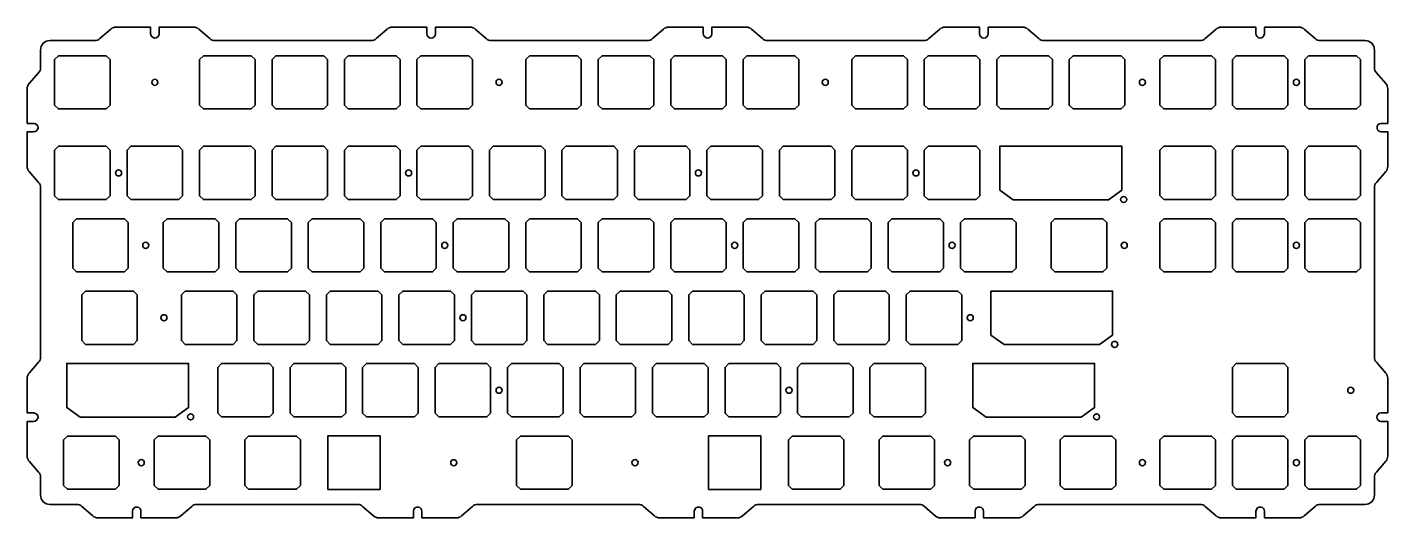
# Model space of a CAD drawing. Header units: millimetres. Extents: x -30 to 327, y -170 to -41.
import ezdxf

# ---------------------------------------------------------------- set-up
doc = ezdxf.new("R2010")
doc.units = ezdxf.units.MM
doc.header["$MEASUREMENT"] = 0
doc.layers.add('Layer 1', color=7, linetype='Continuous', lineweight=0)

# ---------------------------------------------------------------- blocks, each defined once
blk = doc.blocks.new('Block_1')
at = {"layer": 'Layer 1', "color": 7, "lineweight": 35}
for points in [[(-9.62, -48.04), (-22.22, -48.04), (-23.22, -49.04), (-23.22, -61.04), (-22.22, -62.04), (-9.62, -62.04), (-8.62, -61.04), (-8.62, -49.04)], [(15.88, -48.04), (14.88, -49.04), (14.88, -61.04), (15.88, -62.04), (28.48, -62.04), (29.48, -61.04), (29.48, -49.04), (28.48, -48.04)], [(33.93, -61.04), (34.93, -62.04), (47.53, -62.04), (48.53, -61.04), (48.53, -49.04), (47.53, -48.04), (34.93, -48.04), (33.93, -49.04)], [(52.98, -61.04), (53.98, -62.04), (66.58, -62.04), (67.58, -61.04), (67.58, -49.04), (66.58, -48.04), (53.98, -48.04), (52.98, -49.04)], [(72.03, -61.04), (73.03, -62.04), (85.63, -62.04), (86.63, -61.04), (86.63, -49.04), (85.63, -48.04), (73.03, -48.04), (72.03, -49.04)], [(101.61, -48.04), (100.61, -49.04), (100.61, -61.04), (101.61, -62.04), (114.21, -62.04), (115.21, -61.04), (115.21, -49.04), (114.21, -48.04)], [(119.66, -61.04), (120.66, -62.04), (133.26, -62.04), (134.26, -61.04), (134.26, -49.04), (133.26, -48.04), (120.66, -48.04), (119.66, -49.04)], [(138.71, -61.04), (139.71, -62.04), (152.31, -62.04), (153.31, -61.04), (153.31, -49.04), (152.31, -48.04), (139.71, -48.04), (138.71, -49.04)], [(205.38, -61.04), (206.38, -62.04), (218.98, -62.04), (219.98, -61.04), (219.98, -49.04), (218.98, -48.04), (206.38, -48.04), (205.38, -49.04)], [(224.43, -61.04), (225.43, -62.04), (238.03, -62.04), (239.03, -61.04), (239.03, -49.04), (238.03, -48.04), (225.43, -48.04), (224.43, -49.04)], [(243.48, -61.04), (244.48, -62.04), (257.08, -62.04), (258.08, -61.04), (258.08, -49.04), (257.08, -48.04), (244.48, -48.04), (243.48, -49.04)], [(286.34, -61.04), (287.34, -62.04), (299.94, -62.04), (300.94, -61.04), (300.94, -49.04), (299.94, -48.04), (287.34, -48.04), (286.34, -49.04)], [(305.39, -61.04), (306.39, -62.04), (318.99, -62.04), (319.99, -61.04), (319.99, -49.04), (318.99, -48.04), (306.39, -48.04), (305.39, -49.04)], [(-4.17, -84.85), (-3.17, -85.85), (9.43, -85.85), (10.43, -84.85), (10.43, -72.85), (9.43, -71.85), (-3.17, -71.85), (-4.17, -72.85)], [(14.88, -84.85), (15.88, -85.85), (28.48, -85.85), (29.48, -84.85), (29.48, -72.85), (28.48, -71.85), (15.88, -71.85), (14.88, -72.85)], [(34.93, -71.85), (33.93, -72.85), (33.93, -84.85), (34.93, -85.85), (47.53, -85.85), (48.53, -84.85), (48.53, -72.85), (47.53, -71.85)], [(52.98, -84.85), (53.98, -85.85), (66.58, -85.85), (67.58, -84.85), (67.58, -72.85), (66.58, -71.85), (53.98, -71.85), (52.98, -72.85)], [(72.03, -84.85), (73.03, -85.85), (85.63, -85.85), (86.63, -84.85), (86.63, -72.85), (85.63, -71.85), (73.03, -71.85), (72.03, -72.85)], [(91.08, -84.85), (92.08, -85.85), (104.68, -85.85), (105.68, -84.85), (105.68, -72.85), (104.68, -71.85), (92.08, -71.85), (91.08, -72.85)], [(124.73, -72.85), (123.73, -71.85), (111.13, -71.85), (110.13, -72.85), (110.13, -84.85), (111.13, -85.85), (123.73, -85.85), (124.73, -84.85)], [(143.78, -72.85), (142.78, -71.85), (130.18, -71.85), (129.18, -72.85), (129.18, -84.85), (130.18, -85.85), (142.78, -85.85), (143.78, -84.85)], [(162.83, -72.85), (161.83, -71.85), (149.23, -71.85), (148.23, -72.85), (148.23, -84.85), (149.23, -85.85), (161.83, -85.85), (162.83, -84.85)], [(181.88, -72.85), (180.88, -71.85), (168.28, -71.85), (167.28, -72.85), (167.28, -84.85), (168.28, -85.85), (180.88, -85.85), (181.88, -84.85)], [(200.93, -72.85), (199.93, -71.85), (187.33, -71.85), (186.33, -72.85), (186.33, -84.85), (187.33, -85.85), (199.93, -85.85), (200.93, -84.85)], [(219.98, -72.85), (218.98, -71.85), (206.38, -71.85), (205.38, -72.85), (205.38, -84.85), (206.38, -85.85), (218.98, -85.85), (219.98, -84.85)], [(253.77, -85.9), (257.26, -83.4), (257.26, -71.8), (225.26, -71.8), (225.26, -83.4), (228.74, -85.9)], [(268.29, -71.84), (267.29, -72.84), (267.29, -84.84), (268.29, -85.84), (280.89, -85.84), (281.89, -84.84), (281.89, -72.84), (280.89, -71.84)], [(286.34, -84.84), (287.34, -85.84), (299.94, -85.84), (300.94, -84.84), (300.94, -72.84), (299.94, -71.84), (287.34, -71.84), (286.34, -72.84)], [(305.39, -84.84), (306.39, -85.84), (318.99, -85.84), (319.99, -84.84), (319.99, -72.84), (318.99, -71.84), (306.39, -71.84), (305.39, -72.84)], [(19.96, -91.9), (18.96, -90.9), (6.36, -90.9), (5.36, -91.9), (5.36, -103.9), (6.36, -104.9), (18.96, -104.9), (19.96, -103.9)], [(38.01, -104.9), (39.01, -103.9), (39.01, -91.9), (38.01, -90.9), (25.41, -90.9), (24.41, -91.9), (24.41, -103.9), (25.41, -104.9)], [(58.06, -91.9), (57.06, -90.9), (44.46, -90.9), (43.46, -91.9), (43.46, -103.9), (44.46, -104.9), (57.06, -104.9), (58.06, -103.9)], [(77.11, -91.9), (76.11, -90.9), (63.51, -90.9), (62.51, -91.9), (62.51, -103.9), (63.51, -104.9), (76.11, -104.9), (77.11, -103.9)], [(96.16, -91.9), (95.16, -90.9), (82.56, -90.9), (81.56, -91.9), (81.56, -103.9), (82.56, -104.9), (95.16, -104.9), (96.16, -103.9)], [(115.21, -91.9), (114.21, -90.9), (101.61, -90.9), (100.61, -91.9), (100.61, -103.9), (101.61, -104.9), (114.21, -104.9), (115.21, -103.9)], [(134.26, -91.9), (133.26, -90.9), (120.66, -90.9), (119.66, -91.9), (119.66, -103.9), (120.66, -104.9), (133.26, -104.9), (134.26, -103.9)], [(153.31, -91.9), (152.31, -90.9), (139.71, -90.9), (138.71, -91.9), (138.71, -103.9), (139.71, -104.9), (152.31, -104.9), (153.31, -103.9)], [(172.36, -91.9), (171.36, -90.9), (158.76, -90.9), (157.76, -91.9), (157.76, -103.9), (158.76, -104.9), (171.36, -104.9), (172.36, -103.9)], [(191.41, -91.9), (190.41, -90.9), (177.81, -90.9), (176.81, -91.9), (176.81, -103.9), (177.81, -104.9), (190.41, -104.9), (191.41, -103.9)], [(210.46, -91.9), (209.46, -90.9), (196.86, -90.9), (195.86, -91.9), (195.86, -103.9), (196.86, -104.9), (209.46, -104.9), (210.46, -103.9)], [(229.51, -91.9), (228.51, -90.9), (215.91, -90.9), (214.91, -91.9), (214.91, -103.9), (215.91, -104.9), (228.51, -104.9), (229.51, -103.9)], [(253.32, -91.9), (252.32, -90.9), (239.72, -90.9), (238.72, -91.9), (238.72, -103.9), (239.72, -104.9), (252.32, -104.9), (253.32, -103.9)], [(268.29, -90.9), (267.29, -91.9), (267.29, -103.9), (268.29, -104.9), (280.89, -104.9), (281.89, -103.9), (281.89, -91.9), (280.89, -90.9)], [(286.34, -103.9), (287.34, -104.9), (299.94, -104.9), (300.94, -103.9), (300.94, -91.9), (299.94, -90.9), (287.34, -90.9), (286.34, -91.9)], [(305.39, -103.9), (306.39, -104.9), (318.99, -104.9), (319.99, -103.9), (319.99, -91.9), (318.99, -90.9), (306.39, -90.9), (305.39, -91.9)], [(-2.48, -123.95), (-1.48, -122.95), (-1.48, -110.95), (-2.48, -109.95), (-15.08, -109.95), (-16.08, -110.95), (-16.08, -122.95), (-15.08, -123.95)], [(23.72, -123.95), (24.72, -122.95), (24.72, -110.95), (23.72, -109.95), (11.12, -109.95), (10.12, -110.95), (10.12, -122.95), (11.12, -123.95)], [(43.77, -110.95), (42.77, -109.95), (30.17, -109.95), (29.17, -110.95), (29.17, -122.95), (30.17, -123.95), (42.77, -123.95), (43.77, -122.95)], [(62.82, -110.95), (61.82, -109.95), (49.22, -109.95), (48.22, -110.95), (48.22, -122.95), (49.22, -123.95), (61.82, -123.95), (62.82, -122.95)], [(81.87, -110.95), (80.87, -109.95), (68.27, -109.95), (67.27, -110.95), (67.27, -122.95), (68.27, -123.95), (80.87, -123.95), (81.87, -122.95)], [(100.92, -110.95), (99.92, -109.95), (87.32, -109.95), (86.32, -110.95), (86.32, -122.95), (87.32, -123.95), (99.92, -123.95), (100.92, -122.95)], [(119.97, -110.95), (118.97, -109.95), (106.37, -109.95), (105.37, -110.95), (105.37, -122.95), (106.37, -123.95), (118.97, -123.95), (119.97, -122.95)], [(139.02, -110.95), (138.02, -109.95), (125.42, -109.95), (124.42, -110.95), (124.42, -122.95), (125.42, -123.95), (138.02, -123.95), (139.02, -122.95)], [(158.07, -110.95), (157.07, -109.95), (144.47, -109.95), (143.47, -110.95), (143.47, -122.95), (144.47, -123.95), (157.07, -123.95), (158.07, -122.95)], [(177.12, -110.95), (176.12, -109.95), (163.52, -109.95), (162.52, -110.95), (162.52, -122.95), (163.52, -123.95), (176.12, -123.95), (177.12, -122.95)], [(196.17, -110.95), (195.17, -109.95), (182.57, -109.95), (181.57, -110.95), (181.57, -122.95), (182.57, -123.95), (195.17, -123.95), (196.17, -122.95)], [(215.22, -110.95), (214.22, -109.95), (201.62, -109.95), (200.62, -110.95), (200.62, -122.95), (201.62, -123.95), (214.22, -123.95), (215.22, -122.95)], [(251.39, -124.02), (254.87, -121.52), (254.87, -109.92), (222.87, -109.92), (222.87, -121.52), (226.36, -124.02)], [(8.5, -143.05), (11.99, -140.55), (11.99, -128.95), (-20.01, -128.95), (-20.01, -140.55), (-16.53, -143.05)], [(20.64, -142.99), (19.65, -142), (19.65, -130), (20.64, -129), (33.24, -129), (34.24, -130), (34.24, -142), (33.24, -142.99)], [(39.69, -142.99), (38.7, -142), (38.7, -130), (39.69, -129), (52.29, -129), (53.29, -130), (53.29, -142), (52.29, -142.99)], [(58.74, -142.99), (57.75, -142), (57.75, -130), (58.74, -129), (71.34, -129), (72.34, -130), (72.34, -142), (71.34, -142.99)], [(90.39, -142.99), (77.79, -142.99), (76.8, -142), (76.8, -130), (77.79, -129), (90.39, -129), (91.39, -130), (91.39, -142)], [(96.84, -142.99), (95.85, -142), (95.85, -130), (96.84, -129), (109.44, -129), (110.44, -130), (110.44, -142), (109.44, -142.99)], [(115.89, -142.99), (114.9, -142), (114.9, -130), (115.89, -129), (128.49, -129), (129.49, -130), (129.49, -142), (128.49, -142.99)], [(134.94, -142.99), (133.95, -142), (133.95, -130), (134.94, -129), (147.54, -129), (148.54, -130), (148.54, -142), (147.54, -142.99)], [(153.99, -142.99), (153, -142), (153, -130), (153.99, -129), (166.59, -129), (167.59, -130), (167.59, -142), (166.59, -142.99)], [(173.04, -142.99), (172.05, -142), (172.05, -130), (173.04, -129), (185.64, -129), (186.64, -130), (186.64, -142), (185.64, -142.99)], [(192.09, -142.99), (191.1, -142), (191.1, -130), (192.09, -129), (204.69, -129), (205.69, -130), (205.69, -142), (204.69, -142.99)], [(246.63, -143.05), (250.11, -140.55), (250.11, -128.95), (218.11, -128.95), (218.11, -140.55), (221.6, -143.05)], [(286.34, -141.99), (287.34, -142.99), (299.94, -142.99), (300.94, -141.99), (300.94, -129.99), (299.94, -128.99), (287.34, -128.99), (286.34, -129.99)], [(-7.24, -162.05), (-6.24, -161.05), (-6.24, -149.05), (-7.24, -148.05), (-17.84, -148.05), (-19.84, -148.05), (-20.84, -149.05), (-20.84, -151.05), (-20.84, -161.05), (-19.84, -162.05)], [(2.97, -149.05), (2.97, -161.05), (3.97, -162.05), (16.57, -162.05), (17.57, -161.05), (17.57, -149.05), (16.57, -148.05), (3.97, -148.05)], [(41.38, -149.05), (41.38, -161.05), (40.39, -162.04), (27.79, -162.04), (26.79, -161.05), (26.79, -149.05), (27.79, -148.05), (40.39, -148.05)], [(62.39, -162.1), (62.39, -148), (48.64, -148), (48.64, -162.1)], [(162.41, -162.1), (162.41, -148), (148.66, -148), (148.66, -162.1)], [(170.66, -162.05), (169.66, -161.05), (169.66, -149.05), (170.66, -148.06), (183.26, -148.06), (184.26, -149.05), (184.26, -161.05), (183.26, -162.05)], [(194.47, -162.05), (193.48, -161.05), (193.48, -149.05), (194.47, -148.06), (207.07, -148.06), (208.07, -149.05), (208.07, -161.05), (207.07, -162.05)], [(218.29, -162.05), (217.29, -161.05), (217.29, -149.05), (218.29, -148.06), (230.89, -148.06), (231.88, -149.05), (231.88, -161.05), (230.89, -162.05)], [(242.1, -162.05), (241.1, -161.05), (241.1, -149.05), (242.1, -148.06), (254.7, -148.06), (255.7, -149.05), (255.7, -161.05), (254.7, -162.05)], [(281.89, -161.05), (281.89, -149.05), (280.89, -148.05), (268.29, -148.05), (267.29, -149.05), (267.29, -161.05), (268.29, -162.05), (280.89, -162.05)], [(286.34, -161.05), (287.34, -162.05), (299.94, -162.05), (300.94, -161.05), (300.94, -149.05), (299.94, -148.05), (287.34, -148.05), (286.34, -149.05)], [(305.39, -161.05), (306.39, -162.05), (318.99, -162.05), (319.99, -161.05), (319.99, -149.05), (318.99, -148.05), (306.39, -148.05), (305.39, -149.05)]]:
    blk.add_lwpolyline(points, close=True, dxfattribs=at)
for points in [[(158.76, -62.04), (171.36, -62.04), (172.36, -61.04), (172.36, -49.04), (171.36, -48.04), (158.76, -48.04), (157.76, -49.04), (157.76, -61.04), (158.76, -62.04), (165.06, -62.04)], [(187.33, -62.04), (199.93, -62.04), (200.93, -61.04), (200.93, -49.04), (199.93, -48.04), (187.33, -48.04), (186.33, -49.04), (186.33, -61.04), (187.33, -62.04), (193.63, -62.04)], [(280.89, -62.04), (281.89, -61.04), (281.89, -49.04), (280.89, -48.04), (268.29, -48.04), (267.29, -49.04), (267.29, -61.04), (268.29, -62.04), (280.89, -62.04), (274.59, -62.04)], [(-23.22, -84.85), (-23.22, -72.85), (-22.22, -71.85), (-9.62, -71.85), (-8.62, -72.85), (-8.62, -84.85), (-9.62, -85.85), (-22.22, -85.85), (-23.22, -84.85), (-23.22, -78.85)], [(-18.46, -103.9), (-17.46, -104.9), (-4.86, -104.9), (-3.86, -103.9), (-3.86, -91.9), (-4.86, -90.9), (-17.46, -90.9), (-18.46, -91.9), (-18.46, -103.9), (-18.46, -97.9)], [(111.82, -148.05), (99.22, -148.05), (98.22, -149.05), (98.22, -161.05), (99.22, -162.05), (111.82, -162.05), (112.82, -161.05), (112.82, -149.05), (111.82, -148.05)]]:
    blk.add_lwpolyline(points, dxfattribs=at)
for centre in [(3.13, -55.04), (93.62, -55.04), (179.34, -55.04), (262.7, -55.04), (303.17, -55.04), (-6.39, -78.85), (69.81, -78.85), (146.01, -78.85), (203.16, -78.85), (257.78, -85.85), (0.75, -97.9), (79.34, -97.9), (155.53, -97.9), (212.68, -97.9), (257.92, -97.9), (303.17, -97.9), (5.51, -116.95), (84.09, -116.95), (217.44, -116.95), (255.4, -123.97), (93.62, -136), (169.82, -136), (317.46, -136), (12.51, -143), (250.64, -143), (-0.44, -155.05), (81.7, -155.07), (129.34, -155.05), (211.5, -155.05), (262.7, -155.05), (303.17, -155.05)]:
    blk.add_circle(centre, 0.8, dxfattribs=at)
blk = doc.blocks.new('Block_2')
at = {"layer": 'Layer 1', "color": 7, "lineweight": 35}
blk.add_open_spline([(324.37, -67.16), (324.47, -67.69), (324.96, -68.05), (325.49, -68.05), (325.49, -68.05), (327.19, -68.05), (327.19, -68.05), (327.19, -68.05), (327.19, -77.19), (327.19, -77.19), (327.19, -77.68), (327.02, -78.15), (326.7, -78.51), (326.7, -78.51), (324.19, -81.38), (324.19, -81.38), (323.87, -81.74), (323.7, -82.21), (323.7, -82.7), (323.7, -82.7), (323.7, -127.34), (323.7, -127.34), (323.7, -127.82), (323.87, -128.29), (324.19, -128.66), (324.19, -128.66), (326.7, -131.53), (326.7, -131.53), (327.02, -131.89), (327.19, -132.36), (327.19, -132.84), (327.19, -132.84), (327.19, -141.99), (327.19, -141.99), (327.19, -141.99), (325.44, -141.99), (325.44, -141.99), (325.44, -141.99), (325.44, -141.99), (325.44, -141.99), (324.84, -141.99), (324.34, -142.48), (324.34, -143.09), (324.34, -143.7), (324.84, -144.19), (325.44, -144.19), (325.46, -144.19), (325.48, -144.19), (325.5, -144.19), (325.5, -144.19), (327.19, -144.19), (327.19, -144.19), (327.19, -144.19), (327.19, -153.34), (327.19, -153.34), (327.19, -153.82), (327.02, -154.29), (326.7, -154.66), (326.7, -154.66), (324.19, -157.53), (324.19, -157.53), (323.87, -157.89), (323.7, -158.36), (323.7, -158.84), (323.7, -158.84), (323.7, -163.55), (323.7, -163.55), (323.7, -164.93), (322.58, -166.05), (321.19, -166.05), (321.19, -166.05), (309.4, -166.05), (309.4, -166.05), (308.91, -166.05), (308.44, -166.23), (308.08, -166.55), (308.08, -166.55), (305.21, -169.06), (305.21, -169.06), (304.85, -169.37), (304.38, -169.55), (303.89, -169.55), (303.89, -169.55), (294.75, -169.55), (294.75, -169.55), (294.75, -169.55), (294.75, -167.84), (294.75, -167.84), (294.75, -167.31), (294.39, -166.82), (293.87, -166.72), (293.16, -166.58), (292.54, -167.12), (292.54, -167.8), (292.54, -167.8), (292.54, -169.55), (292.54, -169.55), (292.54, -169.55), (283.4, -169.55), (283.4, -169.55), (282.91, -169.55), (282.44, -169.37), (282.08, -169.06), (282.08, -169.06), (279.21, -166.55), (279.21, -166.55), (278.85, -166.23), (278.38, -166.05), (277.89, -166.05), (277.89, -166.05), (235.58, -166.05), (235.58, -166.05), (235.09, -166.05), (234.63, -166.23), (234.26, -166.55), (234.26, -166.55), (231.39, -169.06), (231.39, -169.06), (231.03, -169.37), (230.56, -169.55), (230.08, -169.55), (230.08, -169.55), (220.93, -169.55), (220.93, -169.55), (220.93, -169.55), (220.93, -167.84), (220.93, -167.84), (220.93, -167.31), (220.57, -166.82), (220.05, -166.72), (219.34, -166.58), (218.73, -167.12), (218.73, -167.8), (218.73, -167.8), (218.73, -169.55), (218.73, -169.55), (218.73, -169.55), (209.58, -169.55), (209.58, -169.55), (209.09, -169.55), (208.63, -169.37), (208.26, -169.06), (208.26, -169.06), (205.39, -166.55), (205.39, -166.55), (205.03, -166.23), (204.56, -166.05), (204.08, -166.05), (204.08, -166.05), (161.76, -166.05), (161.76, -166.05), (161.28, -166.05), (160.81, -166.23), (160.44, -166.55), (160.44, -166.55), (157.57, -169.06), (157.57, -169.06), (157.21, -169.37), (156.74, -169.55), (156.26, -169.55), (156.26, -169.55), (147.11, -169.55), (147.11, -169.55), (147.11, -169.55), (147.11, -167.84), (147.11, -167.84), (147.11, -167.31), (146.75, -166.82), (146.23, -166.72), (145.53, -166.58), (144.91, -167.12), (144.91, -167.8), (144.91, -167.8), (144.91, -169.55), (144.91, -169.55), (144.91, -169.55), (135.76, -169.55), (135.76, -169.55), (135.28, -169.55), (134.81, -169.37), (134.44, -169.06), (134.44, -169.06), (131.57, -166.55), (131.57, -166.55), (131.21, -166.23), (130.74, -166.05), (130.26, -166.05), (130.26, -166.05), (87.94, -166.05), (87.94, -166.05), (87.46, -166.05), (86.99, -166.23), (86.62, -166.55), (86.62, -166.55), (83.75, -169.06), (83.75, -169.06), (83.39, -169.37), (82.92, -169.55), (82.44, -169.55), (82.44, -169.55), (73.29, -169.55), (73.29, -169.55), (73.29, -169.55), (73.29, -167.84), (73.29, -167.84), (73.29, -167.31), (72.93, -166.82), (72.41, -166.72), (71.71, -166.58), (71.09, -167.12), (71.09, -167.8), (71.09, -167.8), (71.09, -169.55), (71.09, -169.55), (71.09, -169.55), (61.94, -169.55), (61.94, -169.55), (61.46, -169.55), (60.99, -169.37), (60.62, -169.06), (60.62, -169.06), (57.75, -166.55), (57.75, -166.55), (57.39, -166.23), (56.92, -166.05), (56.44, -166.05), (56.44, -166.05), (14.12, -166.05), (14.12, -166.05), (13.64, -166.05), (13.17, -166.23), (12.81, -166.55), (12.81, -166.55), (9.94, -169.06), (9.94, -169.06), (9.57, -169.37), (9.1, -169.55), (8.62, -169.55), (8.62, -169.55), (-0.53, -169.55), (-0.53, -169.55), (-0.53, -169.55), (-0.53, -167.84), (-0.53, -167.84), (-0.53, -167.31), (-0.89, -166.82), (-1.41, -166.72), (-2.11, -166.58), (-2.73, -167.12), (-2.73, -167.8), (-2.73, -167.8), (-2.73, -169.55), (-2.73, -169.55), (-2.73, -169.55), (-11.88, -169.55), (-11.88, -169.55), (-12.36, -169.55), (-12.83, -169.37), (-13.19, -169.06), (-13.19, -169.06), (-16.06, -166.55), (-16.06, -166.55), (-16.43, -166.23), (-16.9, -166.05), (-17.38, -166.05), (-17.38, -166.05), (-24.42, -166.05), (-24.42, -166.05), (-25.8, -166.05), (-26.92, -164.93), (-26.92, -163.55), (-26.92, -163.55), (-26.92, -158.84), (-26.92, -158.84), (-26.92, -158.36), (-27.09, -157.89), (-27.41, -157.53), (-27.41, -157.53), (-29.92, -154.66), (-29.92, -154.66), (-30.24, -154.29), (-30.42, -153.82), (-30.42, -153.34), (-30.42, -153.34), (-30.42, -144.19), (-30.42, -144.19), (-30.42, -144.19), (-28.73, -144.19), (-28.73, -144.19), (-28.13, -144.19), (-27.6, -143.74), (-27.57, -143.15), (-27.54, -142.51), (-28.04, -141.99), (-28.67, -141.99), (-28.67, -141.99), (-30.42, -141.99), (-30.42, -141.99), (-30.42, -141.99), (-30.42, -132.84), (-30.42, -132.84), (-30.42, -132.36), (-30.24, -131.89), (-29.92, -131.53), (-29.92, -131.53), (-27.41, -128.66), (-27.41, -128.66), (-27.09, -128.29), (-26.92, -127.82), (-26.92, -127.34), (-26.92, -127.34), (-26.92, -82.7), (-26.92, -82.7), (-26.92, -82.21), (-27.09, -81.74), (-27.41, -81.38), (-27.41, -81.38), (-29.92, -78.51), (-29.92, -78.51), (-30.24, -78.15), (-30.42, -77.68), (-30.42, -77.19), (-30.42, -77.19), (-30.42, -68.05), (-30.42, -68.05), (-30.42, -68.05), (-28.73, -68.05), (-28.73, -68.05), (-28.14, -68.05), (-27.6, -67.6), (-27.57, -67.01), (-27.54, -66.37), (-28.04, -65.84), (-28.67, -65.84), (-28.67, -65.84), (-30.42, -65.84), (-30.42, -65.84), (-30.42, -65.84), (-30.42, -56.7), (-30.42, -56.7), (-30.42, -56.21), (-30.24, -55.74), (-29.92, -55.38), (-29.92, -55.38), (-27.41, -52.51), (-27.41, -52.51), (-27.09, -52.15), (-26.92, -51.68), (-26.92, -51.19), (-26.92, -51.19), (-26.92, -46.54), (-26.92, -46.54), (-26.92, -45.16), (-25.8, -44.04), (-24.42, -44.04), (-24.42, -44.04), (-12.62, -44.04), (-12.62, -44.04), (-12.13, -44.04), (-11.67, -43.86), (-11.3, -43.54), (-11.3, -43.54), (-8.43, -41.03), (-8.43, -41.03), (-8.07, -40.72), (-7.6, -40.54), (-7.12, -40.54), (-7.12, -40.54), (2.03, -40.54), (2.03, -40.54), (2.03, -40.54), (2.03, -42.22), (2.03, -42.22), (2.03, -42.82), (2.48, -43.35), (3.07, -43.38), (3.71, -43.42), (4.23, -42.92), (4.23, -42.29), (4.23, -42.29), (4.23, -40.54), (4.23, -40.54), (4.23, -40.54), (13.38, -40.54), (13.38, -40.54), (13.87, -40.54), (14.33, -40.72), (14.7, -41.03), (14.7, -41.03), (17.57, -43.54), (17.57, -43.54), (17.93, -43.86), (18.4, -44.04), (18.88, -44.04), (18.88, -44.04), (60.01, -44.04), (60.01, -44.04), (60.49, -44.04), (60.96, -43.86), (61.32, -43.54), (61.32, -43.54), (64.19, -41.03), (64.19, -41.03), (64.56, -40.72), (65.03, -40.54), (65.51, -40.54), (65.51, -40.54), (74.66, -40.54), (74.66, -40.54), (74.66, -40.54), (74.66, -42.29), (74.66, -42.29), (74.66, -42.29), (74.66, -42.29), (74.66, -42.29), (74.66, -42.9), (75.15, -43.39), (75.76, -43.39), (76.37, -43.39), (76.86, -42.9), (76.86, -42.29), (76.86, -42.29), (76.86, -40.54), (76.86, -40.54), (76.86, -40.54), (86.01, -40.54), (86.01, -40.54), (86.49, -40.54), (86.96, -40.72), (87.32, -41.03), (87.32, -41.03), (90.19, -43.54), (90.19, -43.54), (90.56, -43.86), (91.03, -44.04), (91.51, -44.04), (91.51, -44.04), (132.64, -44.04), (132.64, -44.04), (133.12, -44.04), (133.59, -43.86), (133.95, -43.54), (133.95, -43.54), (136.82, -41.03), (136.82, -41.03), (137.19, -40.72), (137.66, -40.54), (138.14, -40.54), (138.14, -40.54), (147.29, -40.54), (147.29, -40.54), (147.29, -40.54), (147.29, -42.22), (147.29, -42.22), (147.29, -42.82), (147.73, -43.35), (148.33, -43.38), (148.96, -43.42), (149.49, -42.92), (149.49, -42.29), (149.49, -42.29), (149.49, -40.54), (149.49, -40.54), (149.49, -40.54), (158.64, -40.54), (158.64, -40.54), (159.12, -40.54), (159.59, -40.72), (159.95, -41.03), (159.95, -41.03), (162.82, -43.54), (162.82, -43.54), (163.19, -43.86), (163.66, -44.04), (164.14, -44.04), (164.14, -44.04), (205.26, -44.04), (205.26, -44.04), (205.75, -44.04), (206.22, -43.86), (206.58, -43.54), (206.58, -43.54), (209.45, -41.03), (209.45, -41.03), (209.82, -40.72), (210.28, -40.54), (210.77, -40.54), (210.77, -40.54), (219.91, -40.54), (219.91, -40.54), (219.91, -40.54), (219.91, -42.29), (219.91, -42.29), (219.91, -42.29), (219.92, -42.29), (219.92, -42.29), (219.92, -42.9), (220.41, -43.39), (221.02, -43.39), (221.63, -43.39), (222.12, -42.9), (222.12, -42.29), (222.12, -42.29), (222.12, -40.54), (222.12, -40.54), (222.12, -40.54), (231.27, -40.54), (231.27, -40.54), (231.75, -40.54), (232.22, -40.72), (232.58, -41.03), (232.58, -41.03), (235.45, -43.54), (235.45, -43.54), (235.81, -43.86), (236.28, -44.04), (236.77, -44.04), (236.77, -44.04), (277.89, -44.04), (277.89, -44.04), (278.38, -44.04), (278.85, -43.86), (279.21, -43.54), (279.21, -43.54), (282.08, -41.03), (282.08, -41.03), (282.44, -40.72), (282.91, -40.54), (283.4, -40.54), (283.4, -40.54), (292.54, -40.54), (292.54, -40.54), (292.54, -40.54), (292.54, -42.22), (292.54, -42.22), (292.54, -42.82), (292.99, -43.35), (293.58, -43.38), (294.22, -43.42), (294.75, -42.92), (294.75, -42.29), (294.75, -42.29), (294.75, -40.54), (294.75, -40.54), (294.75, -40.54), (303.89, -40.54), (303.89, -40.54), (304.38, -40.54), (304.85, -40.72), (305.21, -41.03), (305.21, -41.03), (308.08, -43.54), (308.08, -43.54), (308.44, -43.86), (308.91, -44.04), (309.4, -44.04), (309.4, -44.04), (321.19, -44.04), (321.19, -44.04), (322.58, -44.04), (323.7, -45.16), (323.7, -46.54), (323.7, -46.54), (323.7, -51.19), (323.7, -51.19), (323.7, -51.68), (323.87, -52.15), (324.19, -52.51), (324.19, -52.51), (326.7, -55.38), (326.7, -55.38), (327.02, -55.74), (327.19, -56.21), (327.19, -56.7), (327.19, -56.7), (327.19, -65.84), (327.19, -65.84), (327.19, -65.84), (325.44, -65.84), (325.44, -65.84), (324.77, -65.84), (324.23, -66.46), (324.37, -67.16)], degree=3, knots=[0, 0, 0, 0, 1, 1, 1, 2, 2, 2, 3, 3, 3, 4, 4, 4, 5, 5, 5, 6, 6, 6, 7, 7, 7, 8, 8, 8, 9, 9, 9, 10, 10, 10, 11, 11, 11, 12, 12, 12, 13, 13, 13, 14, 14, 14, 15, 15, 15, 16, 16, 16, 17, 17, 17, 18, 18, 18, 19, 19, 19, 20, 20, 20, 21, 21, 21, 22, 22, 22, 23, 23, 23, 24, 24, 24, 25, 25, 25, 26, 26, 26, 27, 27, 27, 28, 28, 28, 29, 29, 29, 30, 30, 30, 31, 31, 31, 32, 32, 32, 33, 33, 33, 34, 34, 34, 35, 35, 35, 36, 36, 36, 37, 37, 37, 38, 38, 38, 39, 39, 39, 40, 40, 40, 41, 41, 41, 42, 42, 42, 43, 43, 43, 44, 44, 44, 45, 45, 45, 46, 46, 46, 47, 47, 47, 48, 48, 48, 49, 49, 49, 50, 50, 50, 51, 51, 51, 52, 52, 52, 53, 53, 53, 54, 54, 54, 55, 55, 55, 56, 56, 56, 57, 57, 57, 58, 58, 58, 59, 59, 59, 60, 60, 60, 61, 61, 61, 62, 62, 62, 63, 63, 63, 64, 64, 64, 65, 65, 65, 66, 66, 66, 67, 67, 67, 68, 68, 68, 69, 69, 69, 70, 70, 70, 71, 71, 71, 72, 72, 72, 73, 73, 73, 74, 74, 74, 75, 75, 75, 76, 76, 76, 77, 77, 77, 78, 78, 78, 79, 79, 79, 80, 80, 80, 81, 81, 81, 82, 82, 82, 83, 83, 83, 84, 84, 84, 85, 85, 85, 86, 86, 86, 87, 87, 87, 88, 88, 88, 89, 89, 89, 90, 90, 90, 91, 91, 91, 92, 92, 92, 93, 93, 93, 94, 94, 94, 95, 95, 95, 96, 96, 96, 97, 97, 97, 98, 98, 98, 99, 99, 99, 100, 100, 100, 101, 101, 101, 102, 102, 102, 103, 103, 103, 104, 104, 104, 105, 105, 105, 106, 106, 106, 107, 107, 107, 108, 108, 108, 109, 109, 109, 110, 110, 110, 111, 111, 111, 112, 112, 112, 113, 113, 113, 114, 114, 114, 115, 115, 115, 116, 116, 116, 117, 117, 117, 118, 118, 118, 119, 119, 119, 120, 120, 120, 121, 121, 121, 122, 122, 122, 123, 123, 123, 124, 124, 124, 125, 125, 125, 126, 126, 126, 127, 127, 127, 128, 128, 128, 129, 129, 129, 130, 130, 130, 131, 131, 131, 132, 132, 132, 133, 133, 133, 134, 134, 134, 135, 135, 135, 136, 136, 136, 137, 137, 137, 138, 138, 138, 139, 139, 139, 140, 140, 140, 141, 141, 141, 142, 142, 142, 143, 143, 143, 144, 144, 144, 145, 145, 145, 146, 146, 146, 147, 147, 147, 148, 148, 148, 149, 149, 149, 150, 150, 150, 151, 151, 151, 152, 152, 152, 153, 153, 153, 154, 154, 154, 155, 155, 155, 156, 156, 156, 157, 157, 157, 158, 158, 158, 159, 159, 159, 160, 160, 160, 161, 161, 161, 162, 162, 162, 163, 163, 163, 164, 164, 164, 165, 165, 165, 166, 166, 166, 167, 167, 167, 168, 168, 168, 169, 169, 169, 170, 170, 170, 171, 171, 171, 172, 172, 172, 173, 173, 173, 174, 174, 174, 175, 175, 175, 176, 176, 176, 177, 177, 177, 178, 178, 178, 179, 179, 179, 180, 180, 180, 181, 181, 181, 182, 182, 182, 183, 183, 183, 184, 184, 184, 185, 185, 185, 186, 186, 186, 187, 187, 187, 188, 188, 188, 189, 189, 189, 190, 190, 190, 191, 191, 191, 192, 192, 192, 193, 193, 193, 194, 194, 194, 194], dxfattribs=at)
blk = doc.blocks.new('Block_0')
at = {"layer": 'Layer 1'}
for name in ['Block_2', 'Block_1']:
    blk.add_blockref(name, (0, 0), dxfattribs=at)

msp = doc.modelspace()

# ---------------------------------------------------------------- block references
at = {"layer": 'Layer 1'}
msp.add_blockref('Block_0', (0, 0), dxfattribs=at)

doc.saveas('drawing.dxf')
